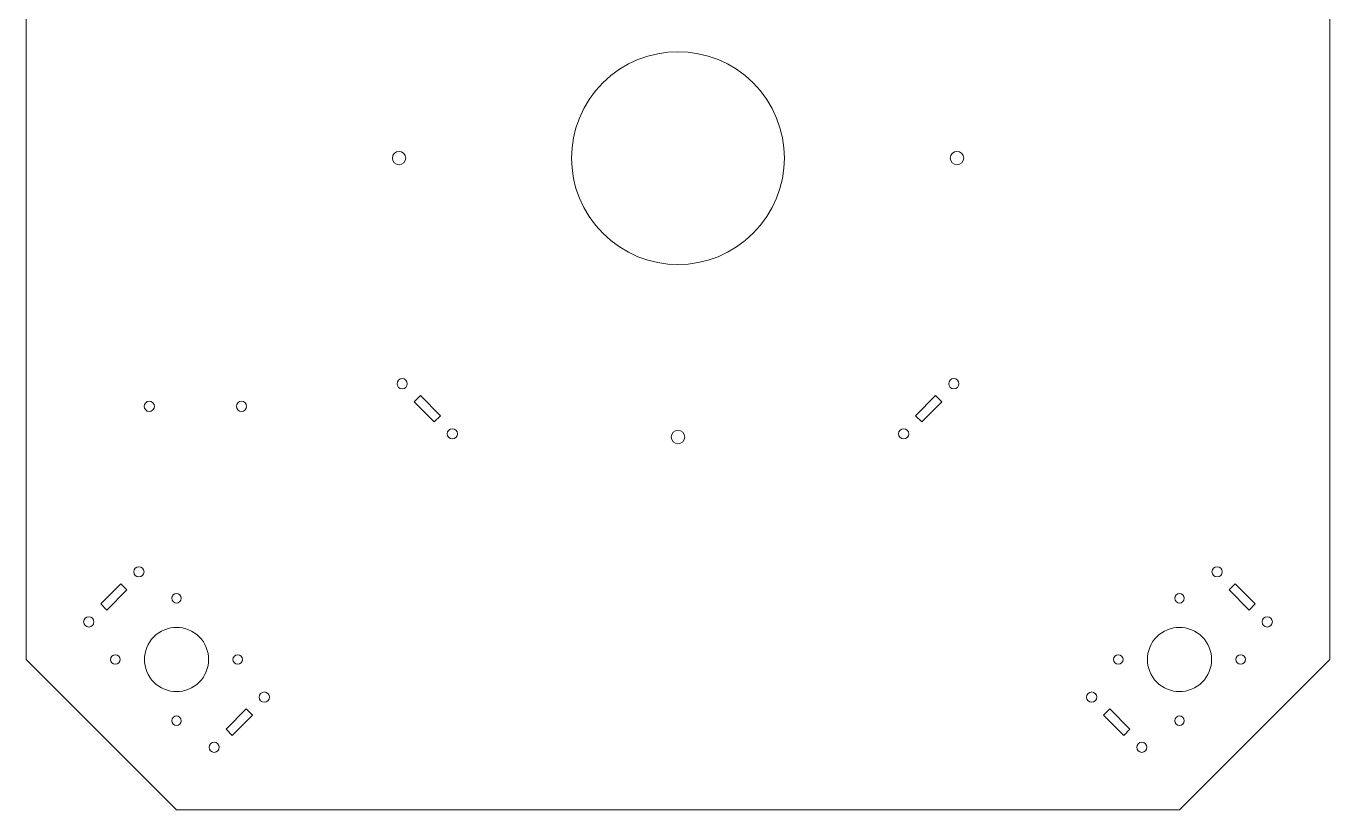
# Model space of a CAD drawing. Header units: inches. Extents: x -19.4 to 18.9, y -10.2 to 11.3.
# Drawn here: x -19.05 to -0.66, y -10.19 to 0.86 of the extents above; entities that cross this region are included whole.
import ezdxf

# ---------------------------------------------------------------- set-up
doc = ezdxf.new("R2010")
doc.units = ezdxf.units.IN
doc.header["$MEASUREMENT"] = 0
doc.layers.add('Layer 1', color=7, linetype='Continuous')

msp = doc.modelspace()

# ---------------------------------------------------------------- linework, layer by layer
at = {"layer": 'Layer 1', "color": 250, "lineweight": 18}
for points in [[(-19.047, 6.072), (-19.047, 6.072), (-19.047, -8.07), (-19.047, -8.07)], [(-0.662, -8.07), (-0.662, -8.07), (-0.662, 6.072), (-0.662, 6.072)], [(-16.925, -10.191), (-16.925, -10.191), (-19.047, -8.07), (-19.047, -8.07)], [(-16.925, -10.191), (-16.925, -10.191), (-19.047, -8.07), (-19.047, -8.07)], [(-0.662, -8.07), (-0.662, -8.07), (-2.783, -10.191), (-2.783, -10.191)], [(-0.662, -8.07), (-0.662, -8.07), (-2.783, -10.191), (-2.783, -10.191)], [(-16.925, -10.191), (-16.925, -10.191), (-2.783, -10.191), (-2.783, -10.191)]]:
    msp.add_open_spline(points, degree=3, dxfattribs=at)
for points in [[(-10.915, 0.062), (-10.329, 0.647), (-9.38, 0.647), (-8.794, 0.062), (-8.208, -0.524), (-8.208, -1.474), (-8.794, -2.06), (-9.38, -2.646), (-10.329, -2.646), (-10.915, -2.06), (-11.501, -1.474), (-11.501, -0.524), (-10.915, 0.062)], [(-13.855, -0.932), (-13.818, -0.895), (-13.758, -0.895), (-13.722, -0.932), (-13.685, -0.969), (-13.685, -1.028), (-13.722, -1.065), (-13.758, -1.102), (-13.818, -1.102), (-13.855, -1.065), (-13.891, -1.028), (-13.891, -0.969), (-13.855, -0.932)], [(-5.987, -0.932), (-5.95, -0.896), (-5.891, -0.896), (-5.854, -0.932), (-5.817, -0.969), (-5.817, -1.028), (-5.854, -1.065), (-5.891, -1.102), (-5.95, -1.102), (-5.987, -1.065), (-6.024, -1.028), (-6.024, -0.969), (-5.987, -0.932)], [(-13.794, -4.232), (-13.823, -4.204), (-13.823, -4.158), (-13.794, -4.13), (-13.766, -4.102), (-13.721, -4.102), (-13.693, -4.13), (-13.665, -4.158), (-13.665, -4.204), (-13.693, -4.232), (-13.721, -4.26), (-13.766, -4.26), (-13.794, -4.232)], [(-6.016, -4.13), (-5.988, -4.102), (-5.943, -4.102), (-5.914, -4.13), (-5.886, -4.158), (-5.886, -4.204), (-5.914, -4.232), (-5.943, -4.26), (-5.988, -4.26), (-6.016, -4.232), (-6.044, -4.204), (-6.044, -4.158), (-6.016, -4.13)], [(-13.293, -4.72), (-13.293, -4.72), (-13.576, -4.437), (-13.576, -4.437), (-13.576, -4.437), (-13.487, -4.349), (-13.487, -4.349), (-13.487, -4.349), (-13.204, -4.632), (-13.204, -4.632), (-13.204, -4.632), (-13.293, -4.72), (-13.293, -4.72)], [(-6.505, -4.632), (-6.505, -4.632), (-6.222, -4.349), (-6.222, -4.349), (-6.222, -4.349), (-6.133, -4.437), (-6.133, -4.437), (-6.133, -4.437), (-6.416, -4.72), (-6.416, -4.72), (-6.416, -4.72), (-6.505, -4.632), (-6.505, -4.632)], [(-17.381, -4.5), (-17.381, -4.46), (-17.349, -4.428), (-17.309, -4.428), (-17.269, -4.428), (-17.237, -4.46), (-17.237, -4.5), (-17.237, -4.539), (-17.269, -4.572), (-17.309, -4.572), (-17.349, -4.572), (-17.381, -4.539), (-17.381, -4.5)], [(-16.081, -4.5), (-16.081, -4.46), (-16.049, -4.428), (-16.009, -4.428), (-15.969, -4.428), (-15.937, -4.46), (-15.937, -4.5), (-15.937, -4.539), (-15.969, -4.572), (-16.009, -4.572), (-16.049, -4.572), (-16.081, -4.539), (-16.081, -4.5)], [(-13.087, -4.939), (-13.115, -4.911), (-13.115, -4.865), (-13.087, -4.837), (-13.059, -4.809), (-13.014, -4.809), (-12.986, -4.837), (-12.957, -4.865), (-12.957, -4.911), (-12.986, -4.939), (-13.014, -4.967), (-13.059, -4.967), (-13.087, -4.939)], [(-9.921, -4.866), (-9.884, -4.83), (-9.825, -4.83), (-9.788, -4.866), (-9.751, -4.903), (-9.751, -4.962), (-9.788, -4.999), (-9.825, -5.036), (-9.884, -5.036), (-9.921, -4.999), (-9.958, -4.962), (-9.958, -4.903), (-9.921, -4.866)], [(-6.723, -4.837), (-6.695, -4.809), (-6.65, -4.809), (-6.622, -4.837), (-6.593, -4.865), (-6.593, -4.911), (-6.622, -4.939), (-6.65, -4.967), (-6.695, -4.967), (-6.723, -4.939), (-6.752, -4.911), (-6.752, -4.865), (-6.723, -4.837)], [(-17.507, -6.782), (-17.479, -6.754), (-17.433, -6.754), (-17.405, -6.782), (-17.377, -6.81), (-17.377, -6.855), (-17.405, -6.884), (-17.433, -6.912), (-17.479, -6.912), (-17.507, -6.884), (-17.535, -6.855), (-17.535, -6.81), (-17.507, -6.782)], [(-2.304, -6.884), (-2.332, -6.855), (-2.332, -6.81), (-2.304, -6.782), (-2.276, -6.754), (-2.23, -6.754), (-2.202, -6.782), (-2.174, -6.81), (-2.174, -6.855), (-2.202, -6.884), (-2.23, -6.912), (-2.276, -6.912), (-2.304, -6.884)], [(-17.995, -7.283), (-17.995, -7.283), (-17.712, -7.001), (-17.712, -7.001), (-17.712, -7.001), (-17.624, -7.089), (-17.624, -7.089), (-17.624, -7.089), (-17.907, -7.372), (-17.907, -7.372), (-17.907, -7.372), (-17.995, -7.283), (-17.995, -7.283)], [(-16.878, -7.16), (-16.904, -7.134), (-16.947, -7.134), (-16.973, -7.16), (-16.999, -7.186), (-16.999, -7.228), (-16.973, -7.254), (-16.947, -7.281), (-16.904, -7.281), (-16.878, -7.254), (-16.852, -7.228), (-16.852, -7.186), (-16.878, -7.16)], [(-2.831, -7.16), (-2.857, -7.186), (-2.857, -7.228), (-2.831, -7.254), (-2.805, -7.281), (-2.762, -7.281), (-2.736, -7.254), (-2.71, -7.228), (-2.71, -7.186), (-2.736, -7.16), (-2.762, -7.134), (-2.805, -7.134), (-2.831, -7.16)], [(-1.802, -7.372), (-1.802, -7.372), (-2.085, -7.089), (-2.085, -7.089), (-2.085, -7.089), (-1.997, -7.001), (-1.997, -7.001), (-1.997, -7.001), (-1.714, -7.283), (-1.714, -7.283), (-1.714, -7.283), (-1.802, -7.372), (-1.802, -7.372)], [(-18.214, -7.489), (-18.186, -7.461), (-18.14, -7.461), (-18.112, -7.489), (-18.084, -7.517), (-18.084, -7.563), (-18.112, -7.591), (-18.14, -7.619), (-18.186, -7.619), (-18.214, -7.591), (-18.242, -7.563), (-18.242, -7.517), (-18.214, -7.489)], [(-1.597, -7.591), (-1.625, -7.563), (-1.625, -7.517), (-1.597, -7.489), (-1.569, -7.461), (-1.523, -7.461), (-1.495, -7.489), (-1.467, -7.517), (-1.467, -7.563), (-1.495, -7.591), (-1.523, -7.619), (-1.569, -7.619), (-1.597, -7.591)], [(-16.605, -7.75), (-16.429, -7.927), (-16.429, -8.213), (-16.605, -8.39), (-16.782, -8.567), (-17.069, -8.567), (-17.246, -8.39), (-17.422, -8.214), (-17.422, -7.927), (-17.246, -7.75), (-17.069, -7.573), (-16.782, -7.573), (-16.605, -7.75)], [(-3.104, -7.75), (-2.927, -7.573), (-2.64, -7.573), (-2.463, -7.75), (-2.286, -7.927), (-2.286, -8.214), (-2.463, -8.39), (-2.64, -8.567), (-2.927, -8.567), (-3.103, -8.39), (-3.28, -8.213), (-3.28, -7.927), (-3.104, -7.75)], [(-17.741, -8.023), (-17.767, -7.997), (-17.81, -7.997), (-17.836, -8.023), (-17.862, -8.049), (-17.862, -8.091), (-17.836, -8.117), (-17.81, -8.144), (-17.767, -8.144), (-17.741, -8.117), (-17.715, -8.091), (-17.715, -8.049), (-17.741, -8.023)], [(-16.015, -8.023), (-16.041, -7.997), (-16.084, -7.997), (-16.11, -8.023), (-16.136, -8.049), (-16.136, -8.091), (-16.11, -8.117), (-16.084, -8.144), (-16.041, -8.144), (-16.015, -8.117), (-15.989, -8.091), (-15.989, -8.049), (-16.015, -8.023)], [(-3.694, -8.023), (-3.72, -8.049), (-3.72, -8.091), (-3.694, -8.117), (-3.668, -8.144), (-3.625, -8.144), (-3.599, -8.117), (-3.573, -8.091), (-3.573, -8.049), (-3.599, -8.023), (-3.625, -7.997), (-3.668, -7.997), (-3.694, -8.023)], [(-1.968, -8.023), (-1.994, -8.049), (-1.994, -8.091), (-1.968, -8.117), (-1.942, -8.144), (-1.899, -8.144), (-1.873, -8.117), (-1.847, -8.091), (-1.847, -8.049), (-1.873, -8.023), (-1.899, -7.997), (-1.942, -7.997), (-1.968, -8.023)], [(-15.739, -8.55), (-15.711, -8.521), (-15.665, -8.521), (-15.637, -8.55), (-15.609, -8.578), (-15.609, -8.623), (-15.637, -8.651), (-15.665, -8.679), (-15.711, -8.679), (-15.739, -8.651), (-15.767, -8.623), (-15.767, -8.578), (-15.739, -8.55)], [(-4.072, -8.651), (-4.1, -8.623), (-4.1, -8.578), (-4.072, -8.55), (-4.044, -8.521), (-3.998, -8.521), (-3.97, -8.55), (-3.942, -8.578), (-3.942, -8.623), (-3.97, -8.651), (-3.998, -8.679), (-4.044, -8.679), (-4.072, -8.651)], [(-16.227, -9.051), (-16.227, -9.051), (-15.944, -8.768), (-15.944, -8.768), (-15.944, -8.768), (-15.856, -8.857), (-15.856, -8.857), (-15.856, -8.857), (-16.139, -9.14), (-16.139, -9.14), (-16.139, -9.14), (-16.227, -9.051), (-16.227, -9.051)], [(-3.57, -9.14), (-3.57, -9.14), (-3.853, -8.857), (-3.853, -8.857), (-3.853, -8.857), (-3.765, -8.768), (-3.765, -8.768), (-3.765, -8.768), (-3.482, -9.051), (-3.482, -9.051), (-3.482, -9.051), (-3.57, -9.14), (-3.57, -9.14)], [(-16.878, -8.886), (-16.904, -8.86), (-16.947, -8.86), (-16.973, -8.886), (-16.999, -8.912), (-16.999, -8.954), (-16.973, -8.98), (-16.947, -9.007), (-16.904, -9.007), (-16.878, -8.98), (-16.852, -8.954), (-16.852, -8.912), (-16.878, -8.886)], [(-2.831, -8.886), (-2.857, -8.912), (-2.857, -8.954), (-2.831, -8.98), (-2.805, -9.007), (-2.762, -9.007), (-2.736, -8.98), (-2.71, -8.954), (-2.71, -8.912), (-2.736, -8.886), (-2.762, -8.86), (-2.805, -8.86), (-2.831, -8.886)], [(-16.446, -9.257), (-16.418, -9.229), (-16.372, -9.229), (-16.344, -9.257), (-16.316, -9.285), (-16.316, -9.33), (-16.344, -9.358), (-16.372, -9.387), (-16.418, -9.387), (-16.446, -9.358), (-16.474, -9.33), (-16.474, -9.285), (-16.446, -9.257)], [(-3.365, -9.358), (-3.393, -9.33), (-3.393, -9.285), (-3.365, -9.257), (-3.337, -9.229), (-3.291, -9.229), (-3.263, -9.257), (-3.235, -9.285), (-3.235, -9.33), (-3.263, -9.358), (-3.291, -9.387), (-3.337, -9.387), (-3.365, -9.358)]]:
    msp.add_open_spline(points, degree=3, knots=[0, 0, 0, 0, 0.25, 0.25, 0.25, 0.5, 0.5, 0.5, 0.75, 0.75, 0.75, 1, 1, 1, 1], dxfattribs=at)

doc.saveas('drawing.dxf')
